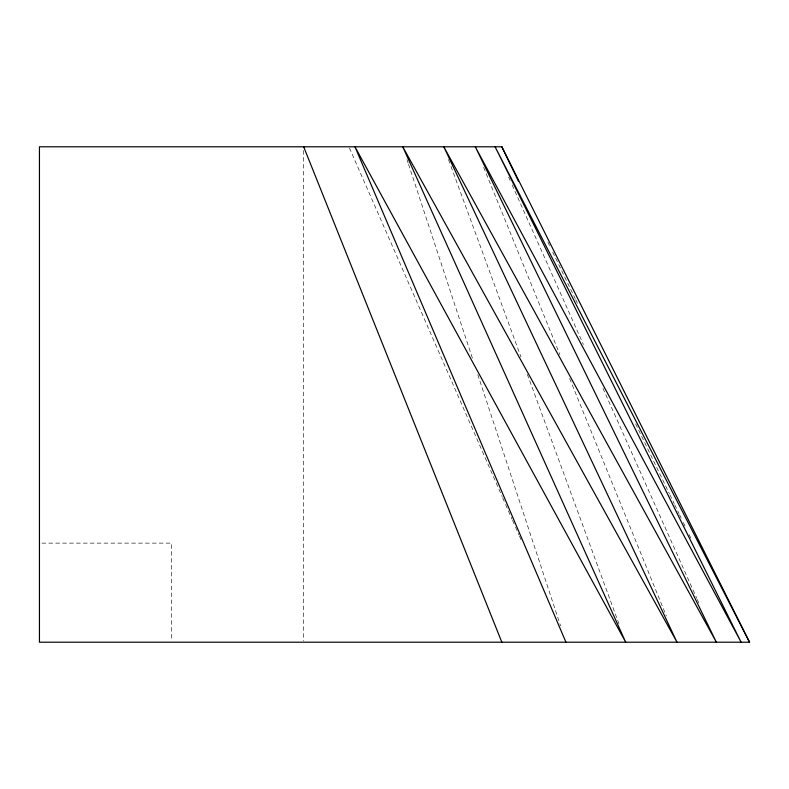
<?xml version="1.0" encoding="UTF-8"?>
<svg xmlns="http://www.w3.org/2000/svg" width="789" height="789" viewBox="0 0 789 789"><rect width="100%" height="100%" fill="white"/><g stroke="black" fill="none" stroke-linecap="round" stroke-linejoin="round"><path stroke-width="0.59" stroke-dasharray="3.94 2.96" d="M41.896 543.128L171.558 543.128L171.558 640.984M547.872 242.105L550.554 247.647M552.694 252.085L575.171 298.627M575.714 299.741L578.386 305.284M635.658 423.871L669.378 493.697M669.92 494.802L674.201 503.668M674.733 504.782L679.013 513.649M679.556 514.753L681.154 518.077M683.304 522.515L685.976 528.048M689.191 534.705L690.789 538.029M508.639 177.121L510.138 180.494M512.15 184.991L583.396 344.507M602.964 388.326L696.795 598.397M697.298 599.522L698.798 602.895M349.409 147.918L502.179 496.626M502.672 497.76L505.138 503.402M505.631 504.526L512.061 519.201M512.554 520.326L515.03 525.977M515.523 527.101L518.984 535.001M519.478 536.125L521.953 541.767M483.657 167.337L559.874 354.547M569.638 378.523L666.311 615.953M448.468 159.496L450.578 165.266M451.002 166.42L520.967 356.973M527.328 374.292L618.911 623.734M406.986 159.644L408.15 163.145M408.534 164.319L472.808 359.449M477.809 374.637L560.565 625.855M303.676 150.492L303.676 640.974"/><path stroke-width="1.18" d="M501.843 146.793L39.45 146.793L39.45 642.207L749.55 642.207L501.843 146.793L518.432 181.145M749.55 642.207L495.088 146.793L741.108 642.207L475.294 146.793L716.363 642.207L443.803 146.793L677.001 642.207L402.755 146.793L625.697 642.207L354.961 146.793L565.95 642.207M303.676 146.793L501.843 642.207"/></g></svg>
